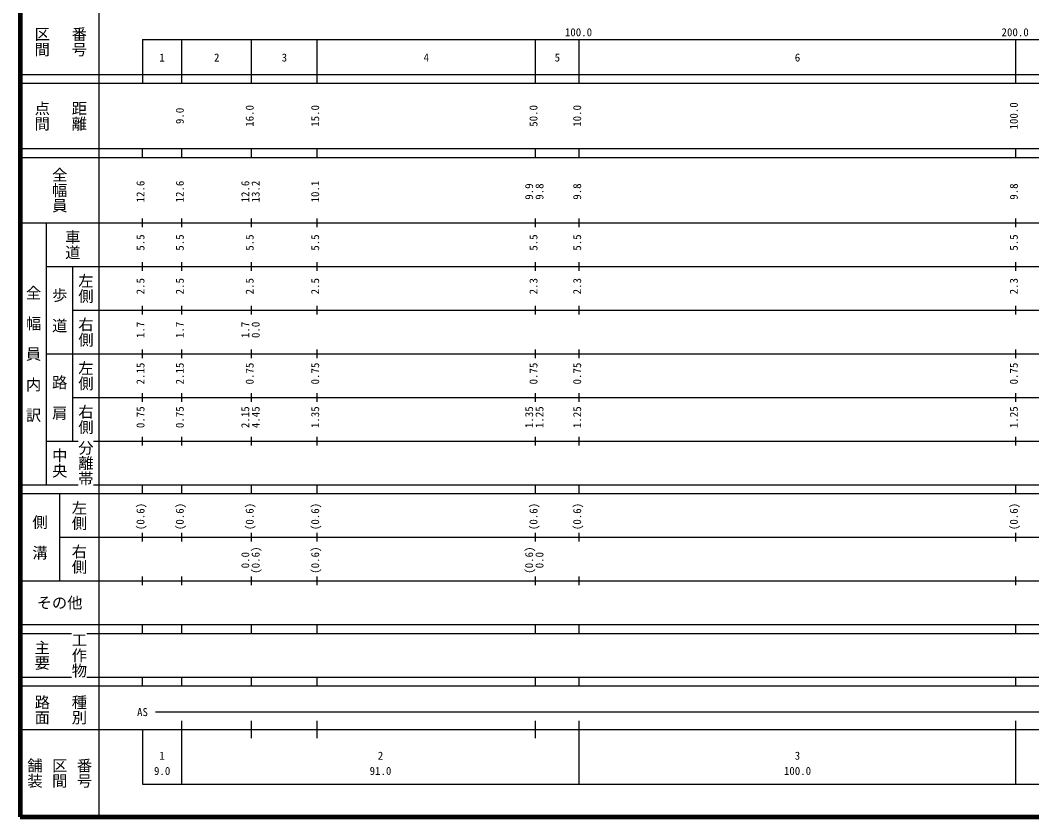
# Model space of a CAD drawing. Units: millimetres on the paper, enlarged 1000 times. Extents: x 12856 to 652856, y -57628 to 302372.
# Drawn here: x 12856 to 244509, y -57628 to 124781 of the extents above; entities that cross this region are included whole.
import ezdxf
from ezdxf.enums import TextEntityAlignment as Align

# ---------------------------------------------------------------- set-up
doc = ezdxf.new("R2010")
doc.units = ezdxf.units.MM
doc.header["$LTSCALE"] = 1000
doc.layers.add('M-TTL', color=2, linetype='Continuous', lineweight=140)
doc.layers.add('M-TTL-BAND', color=7, linetype='Continuous', lineweight=25)
doc.styles.add('@ＭＳ ゴシック', font='')
doc.styles.add('ＭＳ ゴシック', font='')
doc.styles.get('@ＭＳ ゴシック').set_extended_font_data('@MS Gothic')
doc.styles.get('ＭＳ ゴシック').set_extended_font_data('MS Gothic')

msp = doc.modelspace()

# ---------------------------------------------------------------- linework, layer by layer
at = {"layer": 'M-TTL'}
for p, q in [((12856, 302372), (12856, -57628)), ((12856, -57628), (652856, -57628))]:
    msp.add_line(p, q, dxfattribs=at)
at = {"layer": 'M-TTL-BAND'}
for p, q in [((30856, 292372), (30856, -57628)), ((40856, 120372), (551856, 120372)), ((40856, 120372), (40856, 110372)), ((49856, 110372), (49856, 120372)), ((65856, 110372), (65856, 120372)), ((80856, 110372), (80856, 120372)), ((130856, 110372), (130856, 120372)), ((140856, 110372), (140856, 120372)), ((240856, 110372), (240856, 120372)), ((12856, 112372), (551856, 112372)), ((12856, 110372), (551856, 110372)), ((12856, 95372), (551856, 95372)), ((40856, 93372), (40856, 95372)), ((49856, 93372), (49856, 95372)), ((65856, 93372), (65856, 95372)), ((80856, 93372), (80856, 95372)), ((130856, 93372), (130856, 95372)), ((140856, 93372), (140856, 95372)), ((240856, 93372), (240856, 95372)), ((12856, 93372), (551856, 93372)), ((40856, 77372), (40856, 79372)), ((49856, 77372), (49856, 79372)), ((65856, 77372), (65856, 79372)), ((80856, 77372), (80856, 79372)), ((130856, 77372), (130856, 79372)), ((140856, 77372), (140856, 79372)), ((240856, 77372), (240856, 79372)), ((12856, 78372), (551856, 78372)), ((18856, 18372), (18856, 78372)), ((18856, 68372), (551856, 68372)), ((24856, 68372), (24856, 28372)), ((40856, 67372), (40856, 69372)), ((49856, 67372), (49856, 69372)), ((65856, 67372), (65856, 69372)), ((80856, 67372), (80856, 69372)), ((130856, 67372), (130856, 69372)), ((140856, 67372), (140856, 69372)), ((240856, 67372), (240856, 69372)), ((24856, 58372), (551856, 58372)), ((40856, 57372), (40856, 59372)), ((49856, 57372), (49856, 59372)), ((65856, 57372), (65856, 59372)), ((80856, 57372), (80856, 59372)), ((130856, 57372), (130856, 59372)), ((140856, 57372), (140856, 59372)), ((240856, 57372), (240856, 59372)), ((40856, 47372), (40856, 49372)), ((49856, 47372), (49856, 49372)), ((65856, 47372), (65856, 49372)), ((80856, 47372), (80856, 49372)), ((130856, 47372), (130856, 49372)), ((140856, 47372), (140856, 49372)), ((240856, 47372), (240856, 49372)), ((18856, 48372), (551856, 48372)), ((24856, 38372), (551856, 38372)), ((40856, 37372), (40856, 39372)), ((49856, 37372), (49856, 39372)), ((65856, 37372), (65856, 39372)), ((80856, 37372), (80856, 39372)), ((130856, 37372), (130856, 39372)), ((140856, 37372), (140856, 39372)), ((240856, 37372), (240856, 39372)), ((18856, 28372), (26106, 28372)), ((29606, 28372), (551856, 28372)), ((40856, 27372), (40856, 29372)), ((49856, 27372), (49856, 29372)), ((65856, 27372), (65856, 29372)), ((80856, 27372), (80856, 29372)), ((130856, 27372), (130856, 29372)), ((140856, 27372), (140856, 29372)), ((240856, 27372), (240856, 29372)), ((12856, 18372), (26106, 18372)), ((12856, 16372), (551856, 16372)), ((21856, 16372), (21856, -3628)), ((29606, 18372), (551856, 18372)), ((40856, 16372), (40856, 18372)), ((49856, 16372), (49856, 18372)), ((65856, 16372), (65856, 18372)), ((80856, 16372), (80856, 18372)), ((130856, 16372), (130856, 18372)), ((140856, 16372), (140856, 18372)), ((240856, 16372), (240856, 18372)), ((40856, 5372), (40856, 7372)), ((49856, 5372), (49856, 7372)), ((65856, 5372), (65856, 7372)), ((80856, 5372), (80856, 7372)), ((130856, 5372), (130856, 7372)), ((140856, 5372), (140856, 7372)), ((240856, 5372), (240856, 7372)), ((21856, 6372), (551856, 6372)), ((12856, -3628), (551856, -3628)), ((40856, -4628), (40856, -2628)), ((49856, -4628), (49856, -2628)), ((65856, -4628), (65856, -2628)), ((80856, -4628), (80856, -2628)), ((130856, -4628), (130856, -2628)), ((140856, -4628), (140856, -2628)), ((240856, -4628), (240856, -2628)), ((12856, -13628), (551856, -13628)), ((40856, -15628), (40856, -13628)), ((49856, -15628), (49856, -13628)), ((65856, -15628), (65856, -13628)), ((80856, -15628), (80856, -13628)), ((130856, -15628), (130856, -13628)), ((140856, -15628), (140856, -13628)), ((240856, -15628), (240856, -13628)), ((12856, -15628), (24606, -15628)), ((28106, -15628), (551856, -15628)), ((12856, -25628), (24606, -25628)), ((12856, -27628), (551856, -27628)), ((28106, -25628), (551856, -25628)), ((40856, -27628), (40856, -25628)), ((49856, -27628), (49856, -25628)), ((65856, -27628), (65856, -25628)), ((80856, -27628), (80856, -25628)), ((130856, -27628), (130856, -25628)), ((140856, -27628), (140856, -25628)), ((240856, -27628), (240856, -25628)), ((43856, -33628), (455356, -33628)), ((49856, -50128), (49856, -35628)), ((65856, -39628), (65856, -35628)), ((80856, -39628), (80856, -35628)), ((130856, -39628), (130856, -35628)), ((140856, -50128), (140856, -35628)), ((240856, -50128), (240856, -35628)), ((12856, -37628), (551856, -37628)), ((40856, -37628), (40856, -50128)), ((40856, -50128), (551856, -50128))]:
    msp.add_line(p, q, dxfattribs=at)

# ---------------------------------------------------------------- texts
at = {"layer": 'M-TTL-BAND', "style": '@ＭＳ ゴシック'}
for s, p in [('区間', (17856, 119872)), ('番号', (26356, 119872)), ('点間', (17856, 102872)), ('距離', (26356, 102872)), ('全幅員', (21856, 85872)), ('車道', (24856, 73372)), ('左側', (27856, 63372)), ('全\u3000幅\u3000員\u3000内\u3000訳', (15856, 48372)), ('歩\u3000道', (21856, 58372)), ('右側', (27856, 53372)), ('左側', (27856, 43372)), ('路\u3000肩', (21856, 38372)), ('右側', (27856, 33372)), ('分離帯', (27856, 23372)), ('中央', (21856, 23372)), ('左側', (26356, 11372)), ('側\u3000溝', (17356, 6372)), ('右側', (26356, 1372)), ('工作物', (26356, -20628)), ('主要', (17856, -20628)), ('路面', (17856, -33128)), ('種別', (26356, -33128)), ('舗装', (16189, -47628)), ('区間', (21856, -47628)), ('番号', (27522, -47628))]:
    msp.add_text(s, height=2566, rotation=270, dxfattribs=at).set_placement(p, align=Align.MIDDLE_CENTER)
at = {"layer": 'M-TTL-BAND', "style": 'ＭＳ ゴシック'}
for s, p in [('100.0', (140700, 120567)), ('200.0', (240700, 120567)), ('1', (45356, 114777)), ('2', (57856, 114777)), ('3', (73356, 114777)), ('4', (105856, 114777)), ('5', (135856, 114777)), ('6', (190856, 114777)), ('AS', (40856, -35128)), ('1', (45356, -45105)), ('2', (95356, -45105)), ('3', (190856, -45105)), ('9.0', (45356, -48595)), ('91.0', (95356, -48595)), ('100.0', (190856, -48595))]:
    msp.add_text(s, height=1833, dxfattribs=at).set_placement(p, align=Align.BOTTOM_CENTER)
for s, p in [('9.0', (50856, 102872)), ('16.0', (66856, 102872)), ('15.0', (81856, 102872)), ('50.0', (131856, 102872)), ('10.0', (141856, 102872)), ('100.0', (241856, 102872)), ('12.6', (41856, 85546)), ('12.6', (50856, 85546)), ('12.6', (65856, 85546)), ('13.2', (68226, 85546)), ('10.1', (81856, 85546)), ('9.9', (130856, 85546)), ('9.8', (133226, 85546)), ('9.8', (141856, 85546)), ('9.8', (241856, 85546)), ('5.5', (41856, 73872)), ('5.5', (50856, 73872)), ('5.5', (66856, 73872)), ('5.5', (81856, 73872)), ('5.5', (131856, 73872)), ('5.5', (141856, 73872)), ('5.5', (241856, 73872)), ('2.5', (41856, 63872)), ('2.5', (50856, 63872)), ('2.5', (66856, 63872)), ('2.5', (81856, 63872)), ('2.3', (131856, 63872)), ('2.3', (141856, 63872)), ('2.3', (241856, 63872)), ('1.7', (41856, 53872)), ('1.7', (50856, 53872)), ('1.7', (65856, 53872)), ('0.0', (68226, 53872)), ('2.15', (41856, 43872)), ('2.15', (50856, 43872)), ('0.75', (66856, 43872)), ('0.75', (81856, 43872)), ('0.75', (131856, 43872)), ('0.75', (141856, 43872)), ('0.75', (241856, 43872)), ('0.75', (41856, 33872)), ('0.75', (50856, 33872)), ('2.15', (65856, 33872)), ('4.45', (68226, 33872)), ('1.35', (81856, 33872)), ('1.35', (130856, 33872)), ('1.25', (133226, 33872)), ('1.25', (141856, 33872)), ('1.25', (241856, 33872)), ('(0.6)', (41856, 11136)), ('(0.6)', (50856, 11136)), ('(0.6)', (66856, 11136)), ('(0.6)', (81856, 11136)), ('(0.6)', (131856, 11136)), ('(0.6)', (141856, 11136)), ('(0.6)', (241856, 11136)), ('0.0', (65856, 1136)), ('(0.6)', (68226, 1136)), ('(0.6)', (81856, 1136)), ('(0.6)', (130856, 1136)), ('0.0', (133226, 1136))]:
    msp.add_text(s, height=1833, rotation=90, dxfattribs=at).set_placement(p, align=Align.BOTTOM_CENTER)
msp.add_text('その他', height=2566, dxfattribs=at).set_placement((21856, -8628), align=Align.MIDDLE_CENTER)

doc.saveas('drawing.dxf')
